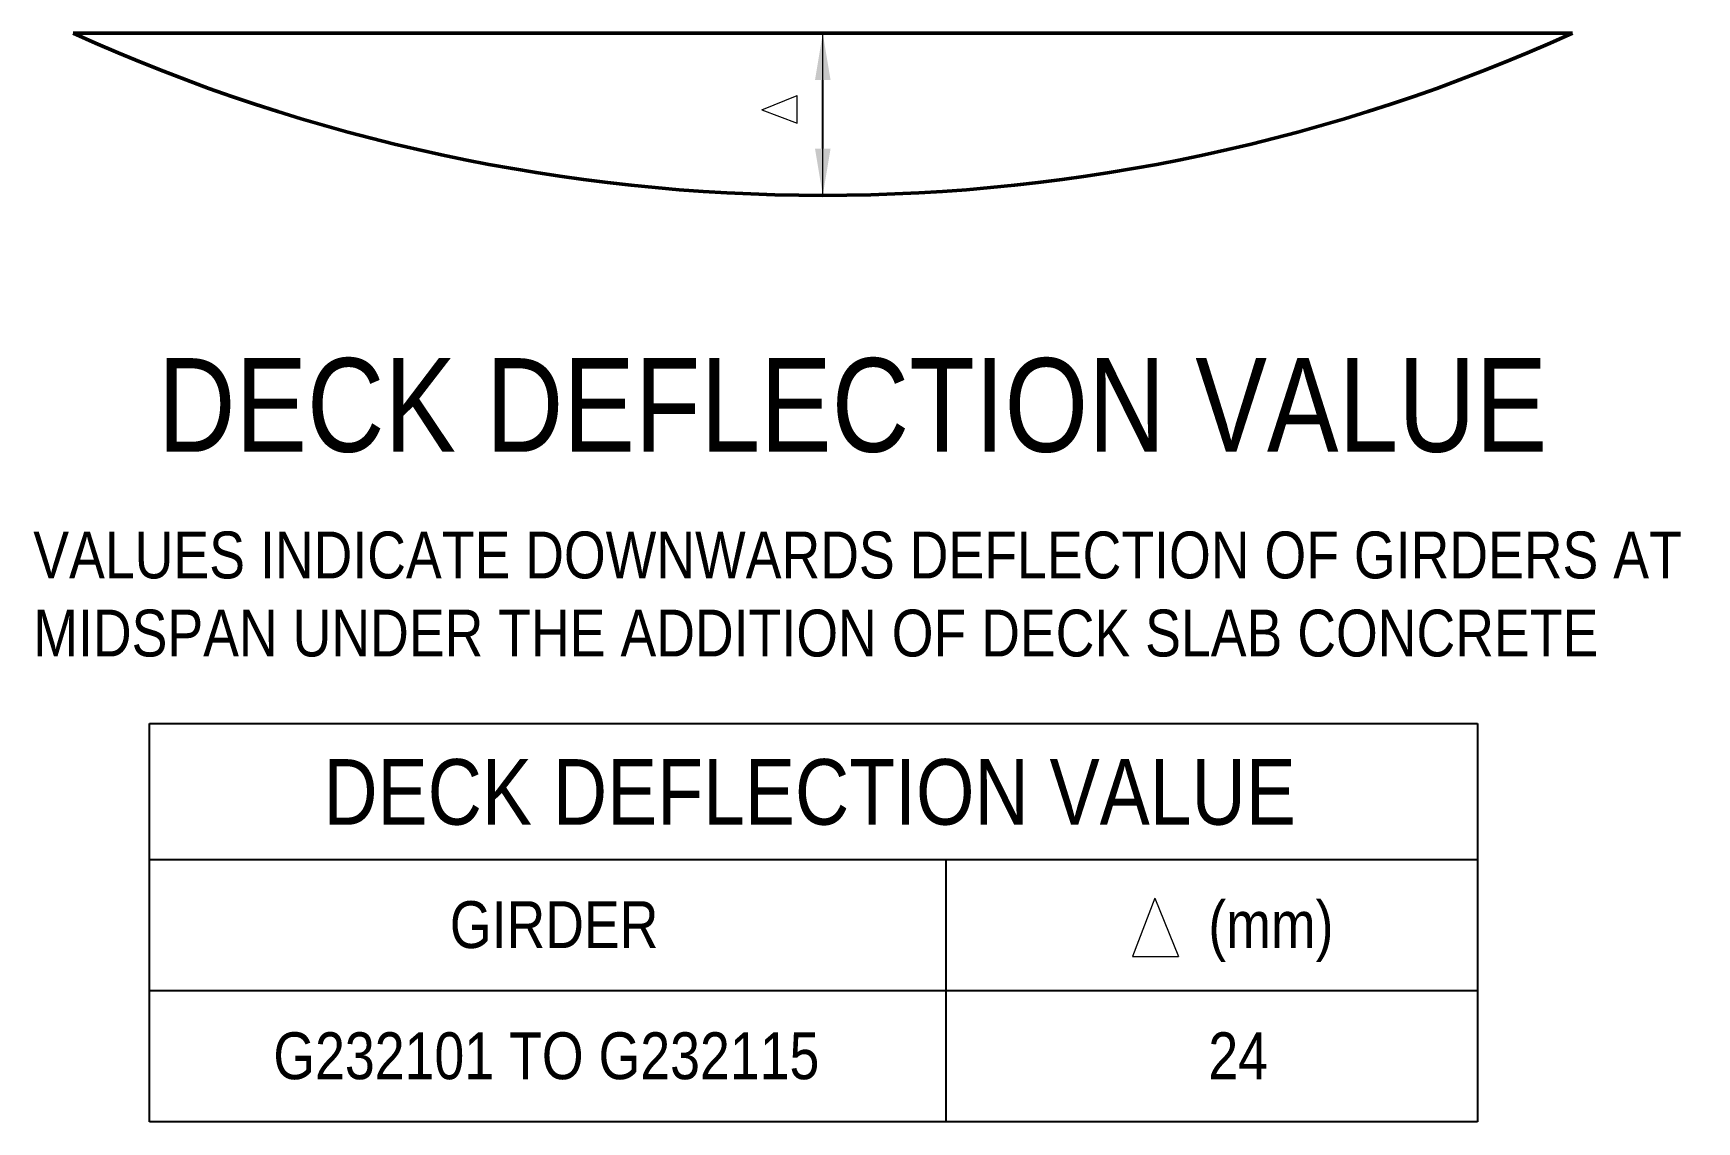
# Model space of a CAD drawing. Header units: metres. Extents: x -1161 to -1081, y 0 to 563.
# Drawn here: x -1090.2008 to -1090.1121, y 0.0948 to 0.1529 of the extents above.
import ezdxf

# ---------------------------------------------------------------- set-up
doc = ezdxf.new("R2010")
doc.units = ezdxf.units.M
doc.layers.get('Defpoints').update_dxf_attribs({"color": 41})
for name, color, linetype, lineweight in [('A-ANNO-DIMS', 7, 'Continuous', 9), ('A-DETL', 7, 'Continuous', 13), ('G-ANNO-TEXT', 7, 'Continuous', 9)]:
    doc.layers.add(name, color=color, linetype=linetype, lineweight=lineweight)
doc.styles.add('Arial Narrow_1', font='ARIALN.TTF', dxfattribs={"height": 0.0025})
doc.styles.add('Arial Narrow_4', font='ARIALN.TTF', dxfattribs={"height": 0.0035})
doc.styles.add('Arial Narrow_5', font='ARIALN.TTF', dxfattribs={"height": 0.005})
doc.dimstyles.new('Dimension_Standard_T_REO', dxfattribs={"dimscale": 0.3048, "dimtxt": 0.002558577434045649, "dimasz": 0.008202099737532808, "dimexe": 0.00984251968503937, "dimexo": 0.0625, "dimgap": 0.003280839895013123, "dimtad": 1, "dimdec": 0, "dimlfac": 1000, "dimzin": 0, "dimdsep": 46, "dimtxsty": 'Arial Narrow_5', "dimsah": 1, "dimcen": 0.09, "dimaunit": 1, "dimadec": 4, "dimazin": 0, "dimtfac": 1, "dimtdec": 4, "dimtix": 1, "dimtmove": 0, "dimatfit": 3, "dimfxl": 0.00984251968503937, "dimfxlon": 1, "dimtvp": 1, "dimtolj": 1, "dimtzin": 0, "dimlwd": 25, "dimlwe": 25, "dimarcsym": 2})

# ---------------------------------------------------------------- blocks, each defined once
blk = doc.blocks.new('DIMBLOCK2-07 - DECK_LEGEND Copy 1')
at = {"layer": 'A-ANNO-DIMS', "color": 0, "lineweight": 25, "transparency": 16777216}
for p, q in [((-1090.158707182227, 0.1528938251061897), (-1090.161707182227, 0.1528938251061897)), ((-1090.158707182227, 0.1467396058537901), (-1090.158707182227, 0.1503938251061897)), ((-1090.158707182227, 0.1442396058537901), (-1090.161707182227, 0.1442396058537901))]:
    blk.add_line(p, q, dxfattribs=at)
at = {"layer": 'A-ANNO-DIMS', "color": 0, "transparency": 16777216}
for points in [[(-1090.159123848893, 0.1503938251061897), (-1090.15829051556, 0.1503938251061897), (-1090.158707182227, 0.1528938251061897)], [(-1090.159123848893, 0.1467396058537901), (-1090.15829051556, 0.1467396058537901), (-1090.158707182227, 0.1442396058537901)]]:
    blk.add_solid(points, dxfattribs=at)
at = {"layer": 'Defpoints', "color": 0, "transparency": 16777216}
for p in [(-1090.158707182227, 0.1528938251061897), (-1090.155707182226, 0.1528938251061897), (-1090.155707182226, 0.1442396058537901)]:
    blk.add_point(p, dxfattribs=at)
at = {"layer": 'A-ANNO-DIMS', "color": 0, "lineweight": 25, "transparency": 16777216, "insert": (-1090.162676145392, 0.1485667154802987), "char_height": 0.005, "attachment_point": 5, "rotation": 90, "style": 'Arial Narrow_5'}
blk.add_mtext('\\A1;\u200e', dxfattribs=at)

msp = doc.modelspace()

# ---------------------------------------------------------------- linework, layer by layer
at = {"layer": 'A-DETL', "lineweight": 50}
msp.add_line((-1090.198703698779, 0.1528938251061898), (-1090.118703698779, 0.1528938251061895), dxfattribs=at)
at = {"layer": 'A-DETL', "lineweight": 9}
msp.add_line((-1090.158703698779, 0.1442396058537901), (-1090.158703698779, 0.1528938251061896), dxfattribs=at)
at = {"layer": 'A-DETL', "lineweight": 18}
for p, q in [((-1090.161951066035, 0.1488152451737239), (-1090.160070305651, 0.1495751216936929)), ((-1090.160070305651, 0.1480932889034816), (-1090.160070305651, 0.1495751216936929)), ((-1090.161951066035, 0.1488152451737239), (-1090.160070305651, 0.1480932889034816)), ((-1090.140983812087, 0.1067238915199376), (-1090.142175731894, 0.1036188342651701)), ((-1090.140983812087, 0.1067238915199376), (-1090.139729287524, 0.1036188342651701)), ((-1090.142175731894, 0.1036188342651701), (-1090.139729287524, 0.1036188342651701))]:
    msp.add_line(p, q, dxfattribs=at)
at = {"layer": 'A-DETL', "lineweight": 25}
for p, q in [((-1090.194633753553, 0.1160601327975198), (-1090.123768508442, 0.1160601327975198)), ((-1090.194633753553, 0.09479789332838263), (-1090.194633753553, 0.1160601327975198)), ((-1090.123768508442, 0.1160601327975198), (-1090.123768508442, 0.09479789332838263)), ((-1090.194633753553, 0.1087978933283827), (-1090.123768508442, 0.1087978933283825)), ((-1090.152133753553, 0.1087978933283825), (-1090.152133753553, 0.09479789332838263)), ((-1090.194633753553, 0.1017978933283827), (-1090.123768508442, 0.1017978933283824)), ((-1090.123768508442, 0.09479789332838263), (-1090.194633753553, 0.09479789332838263))]:
    msp.add_line(p, q, dxfattribs=at)
at = {"layer": 'A-DETL', "lineweight": 50}
msp.add_arc((-1090.158703698779, 0.2410071744824803), 0.09676756862865796, 245.5838171156728, 294.4161828843264, dxfattribs=at)

# ---------------------------------------------------------------- texts
at = {"layer": 'G-ANNO-TEXT', "attachment_point": 1, "bg_fill": 3, "box_fill_scale": 1, "bg_fill_color": 256, "bg_fill_true_color": 13158600, "bg_fill_transparency": 0}
for s, insert, char_height, style in [('DECK DEFLECTION VALUE', (-1090.194184300552, 0.135554356793774), 0.005, 'Arial Narrow_5'), ('VALUES INDICATE DOWNWARDS DEFLECTION OF GIRDERS AT ', (-1090.200838412326, 0.1262983604788681), 0.0025, 'Arial Narrow_1'), ('MIDSPAN UNDER THE ADDITION OF DECK SLAB CONCRETE', (-1090.200838412326, 0.1221311729788681), 0.0025, 'Arial Narrow_1'), ('DECK DEFLECTION VALUE', (-1090.185357492112, 0.1141528552103698), 0.0035, 'Arial Narrow_4'), ('GIRDER', (-1090.178610206051, 0.1065693080829391), 0.0025, 'Arial Narrow_1'), ('(mm)', (-1090.138130508323, 0.1065693080829391), 0.0025, 'Arial Narrow_1'), ('G232101 TO G232115', (-1090.188028521287, 0.09956930808293907), 0.0025, 'Arial Narrow_1'), ('24', (-1090.138130508323, 0.09956930808293907), 0.0025, 'Arial Narrow_1')]:
    msp.add_mtext(s, dxfattribs=dict(at, insert=insert, char_height=char_height, style=style))

# ---------------------------------------------------------------- dimensions: what is measured, and where the dimension line sits
at = {"layer": 'A-ANNO-DIMS', "lineweight": 25}
dim = msp.add_linear_dim(base=(-1090.158707182227, 0.1528938251061897), p1=(-1090.155707182225, 0.1442396058537901), p2=(-1090.155707182225, 0.1528938251061896), angle=89.99999999999991, text='\u200e', dimstyle='Dimension_Standard_T_REO', override={"dimpost": '<>', "dimfxl": 0.008654219252399536}, dxfattribs=at)
dim.commit()
dim.dimension.update_dxf_attribs({"geometry": 'DIMBLOCK2-07 - DECK_LEGEND Copy 1', "text_midpoint": (-1090.162676145392, 0.1485667154802987)})

doc.saveas('drawing.dxf')
